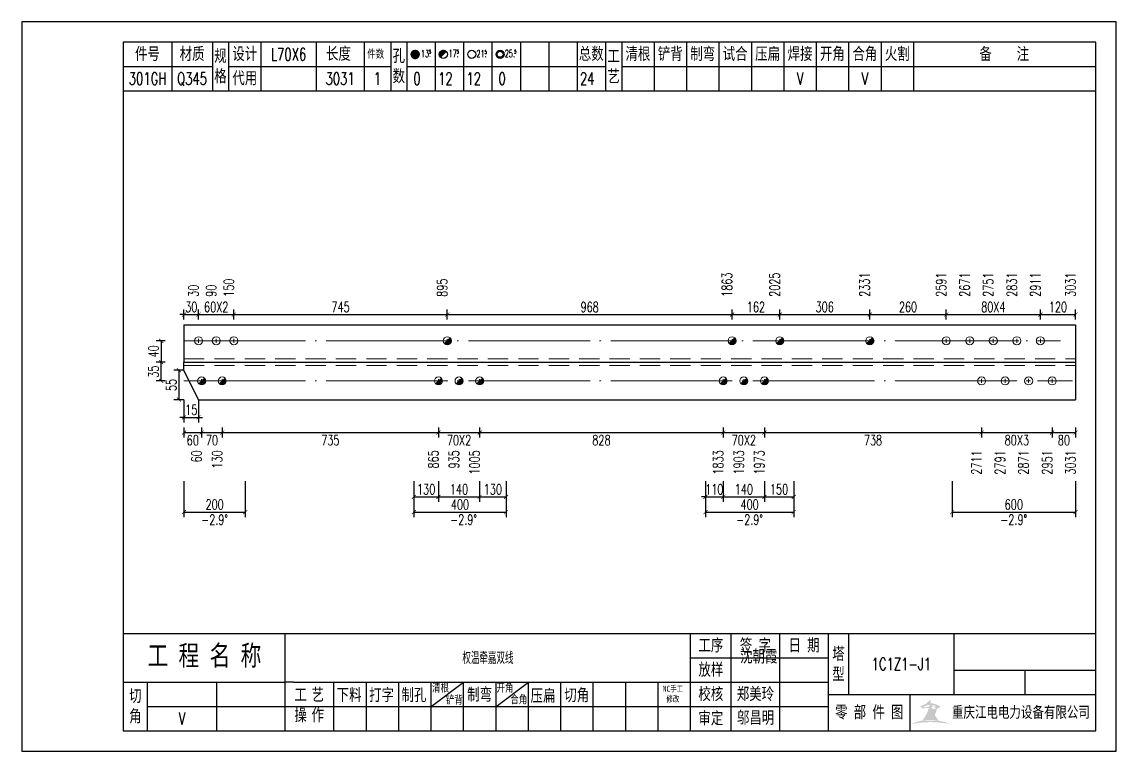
# Model space of a CAD drawing. Header units: millimetres. Extents: x -524 to 9570, y -2481 to 180.
# Drawn here: x 300 to 570, y -1200 to -1020 of the extents above; entities that cross this region are included whole.
import ezdxf
from ezdxf.enums import TextEntityAlignment as Align

# ---------------------------------------------------------------- set-up
doc = ezdxf.new("R2010")
doc.units = ezdxf.units.MM
doc.header["$LTSCALE"] = 20
doc.header["$PDMODE"] = 1
doc.linetypes.add('DASHDOT2X', pattern=[1.75, 1.5, -0.125, 0, -0.125])
doc.linetypes.add('HIDDEN', pattern=[0.375, 0.25, -0.125])
for name, color, linetype, lineweight in [('1', 7, 'Continuous', 25), ('11', 1, 'Continuous', 13), ('2', 1, 'HIDDEN', 13), ('5', 7, 'Continuous', 13), ('7', 3, 'DASHDOT2X', 13)]:
    doc.layers.add(name, color=color, linetype=linetype, lineweight=lineweight)
doc.styles.get("Standard").update_dxf_attribs({"font": 'simplex', "width": 0.7, "bigfont": 'gbhzfs.shx'})
doc.styles.add('SYMBOL_TXT', font='txt.shx', dxfattribs={"width": 0.6})
doc.styles.add('TITLE_TXT', font='simplex.shx', dxfattribs={"width": 0.75, "height": 2.5, "bigfont": 'gbhzfs.shx'})
doc.dimstyles.new('dimStyle4', dxfattribs={"dimtxt": 2.5, "dimasz": 1, "dimexe": 1.25, "dimexo": 0, "dimgap": 0.63, "dimtad": 2, "dimzin": 0, "dimdsep": 46, "dimtxsty": 'standard', "dimblk": 'ARCHTICK', "dimblk1": 'ARCHTICK', "dimblk2": 'ARCHTICK', "dimcen": 0.09, "dimadec": 0, "dimazin": 0, "dimtfac": 1, "dimtdec": 1, "dimtix": 1, "dimtmove": 2, "dimatfit": 3, "dimfxl": 0, "dimtolj": 1, "dimtzin": 0, "dimarcsym": 0})
doc.dimstyles.get("Standard").update_dxf_attribs({"dimtxt": 2.5, "dimasz": 1, "dimexe": 1.25, "dimexo": 0, "dimgap": 0.63, "dimtad": 1, "dimzin": 0, "dimdsep": 46, "dimtxsty": 'standard', "dimblk": 'ARCHTICK', "dimblk1": 'ARCHTICK', "dimblk2": 'ARCHTICK', "dimcen": 0.09, "dimadec": 0, "dimazin": 0, "dimtfac": 1, "dimtdec": 1, "dimtix": 1, "dimtmove": 2, "dimatfit": 3, "dimfxl": 0, "dimtolj": 1, "dimtzin": 0, "dimarcsym": 0})
pattern_1 = [(0, (-3, 0), (0, 0.0125), [])]

# ---------------------------------------------------------------- blocks, each defined once
blk = doc.blocks.new('M12_HOLE')
h = blk.add_hatch()
h.set_pattern_fill('LINE', scale=0.1, style=0)
h.set_pattern_definition(pattern_1)
h.paths.add_polyline_path([(-5, 0, 1), (-1, 0, 1)])
at = {"color": 7}
blk.add_circle((-3, 0), 2, dxfattribs=at)
at = {"color": 7, "attachment_point": 1, "style": 'SYMBOL_TXT'}
for s, insert, char_height, width in [('13\\f??|b0|i0|c0|p54;.', (-0.1170648347537053, 2.110404609075999), 3.5, 5.707453662650948), ('5', (3.739322910876695, 2.264550918150206), 1.8, 2.930899999712656)]:
    blk.add_mtext(s, dxfattribs=dict(at, insert=insert, char_height=char_height, width=width))
blk = doc.blocks.new('M16_HOLE')
h = blk.add_hatch()
h.set_pattern_fill('LINE', scale=0.1, style=0)
h.set_pattern_definition(pattern_1)
h.paths.add_polyline_path([(-1.585786437626905, 1.414213562373095, 0.668178637919299), (-5, 0, 0.198912367379658), (-4.414213562373095, -1.414213562373095)])
at = {"color": 7}
blk.add_circle((-3, 0), 2, dxfattribs=at)
at = {"color": 7, "attachment_point": 1, "style": 'SYMBOL_TXT'}
for s, insert, char_height, width in [('17.', (-0.443935574240129, 2.13042063441452), 3.5, 6.3164), ('5', (3.564570640825252, 2.25180437378188), 1.8, 1.822)]:
    blk.add_mtext(s, dxfattribs=dict(at, insert=insert, char_height=char_height, width=width))
blk = doc.blocks.new('M20_HOLE')
at = {"color": 7}
blk.add_circle((-3, 0), 2, dxfattribs=at)
at = {"color": 7, "attachment_point": 1, "style": 'SYMBOL_TXT'}
for s, insert, char_height, width in [('21.', (-0.6868754558352066, 2.009036737063269), 3.5, 6.0735), ('5', (3.321630759230175, 2.009036737063269), 1.8, 1.4576)]:
    blk.add_mtext(s, dxfattribs=dict(at, insert=insert, char_height=char_height, width=width))
blk = doc.blocks.new('M24_HOLE')
at = {"color": 7}
for radius in [2, 1.5]:
    blk.add_circle((-3, 0), radius, dxfattribs=at)
at = {"color": 7, "attachment_point": 1, "style": 'SYMBOL_TXT'}
for s, insert, char_height, width in [('25.', (-0.6868754558352066, 2.13042063441452), 3.5, 2.4294), ('5', (3.928980201610216, 2.25180437378188), 1.8, 1.9435)]:
    blk.add_mtext(s, dxfattribs=dict(at, insert=insert, char_height=char_height, width=width))
blk = doc.blocks.new('A$C1E394B87')
for p, q in [((270, 180), (0, 180)), ((0, 180), (0, 0)), ((270, 0), (270, 180)), ((0, 0), (270, 0))]:
    blk.add_line(p, q)
blk = doc.blocks.new('JgCard')
h = blk.add_hatch(color=256)
edge = h.paths.add_edge_path()
edge.add_arc((223.8016524729837, -21.84717885384339), 29.00860721842082, 79.81716678233735, 89.27812697573944)
edge.add_arc((224.5325955616654, -21.84717885384339), 29.00860721842082, 90.72187302426055, 100.1828332176626)
edge.add_arc((224.0279874541857, -3.830853464385541), 11.50536553551401, 89.30709440376557, 113.6959925615352, ccw=False)
edge.add_arc((224.3062605804644, -3.830853464385541), 11.50536553551401, 66.30400743846491, 90.69290559623443, ccw=False)
edge = h.paths.add_edge_path()
edge.add_arc((233.0302112674253, 13.18449056462987), 8.873034629199061, 191.5208225546964, 219.6965150385776)
edge.add_arc((215.3040367672247, 13.18449056462987), 8.873034629199061, 320.3034849614224, 348.4791774453036)
edge.add_arc((214.0326012329333, 11.43447699248611), 10.13453382683302, 338.1301204334909, 359.9154198731663)
edge.add_arc((234.3016468017167, 11.43447699248611), 10.13453382683302, 180.0845801266699, 201.8698795665091)
edge.add_line((225.937925765641, 10.90576856469295), (225.6552856147136, 10.35609493506945))
edge.add_arc((224.1679533083088, 7.853493107532699), 3.957321353349253, 91.41975307934291, 127.4827228769255)
edge.add_arc((215.3040367672247, 13.18449056462987), 8.873034629199061, 351.0860103832611, 357.2867084751834)
edge.add_line((222.396322269009, 10.90576856469295), (222.6789624199364, 10.35609493506945))
edge.add_line((222.6789624199364, 10.35609493506945), (221.7697188924139, 10.86032854938844))
edge.add_line((225.6552856147136, 10.35609493506945), (226.5654915637542, 10.86086227359522))
edge.add_arc((224.2330238305049, 7.883670059543192), 3.536460377387214, 93.80567765797379, 121.2894356209631)
edge.add_arc((224.1012242041452, 7.883670059543192), 3.536460377387214, 58.7105643790368, 86.1943223420262)
edge.add_arc((224.1679533083088, 7.853493107532699), 3.957321353349253, 52.53023982105776, 88.60436076552203)
edge.add_arc((233.0302112674253, 13.18449056462987), 8.873034629199061, 182.7132915248167, 188.9137221835162)
edge.add_line((224.1671240173246, 11.44943760304955), (224.1671240173246, 11.41951638194644))
blk.add_hatch(color=256).paths.add_polyline_path([(224.1671240173246, 11.41951638190653, 0.09534363958971465), (224.8964730213393, 7.65936347788454, -0.02857973389665951), (226.2029576453306, 7.517096850535836, -0.1235627947319866), (224.3359488967444, 11.41233217421416, -0.1204986991669159), (225.937925765641, 10.90576856469295), (225.6552856147136, 10.35609493506945), (226.5654915637542, 10.86086227359522, 0.5402417223769541), (226.575360567148, 10.99431825130466, 0.158715983985349), (224.2643381876442, 11.80964050730302, -0.02706108524003999), (224.1671240173246, 12.76445731824299, -0.02706225299216489), (224.0699034296731, 11.80959959181416, 0.1586661026302013), (221.7598355252794, 10.99377351487396, 0.5401762534625951), (221.7697205382283, 10.86032763670437, -5.881062471050359e-06), (221.7697188924139, 10.86032854938844), (222.6789624199364, 10.35609493506945), (222.396322269009, 10.90576856469295, -0.1204986991669226), (223.9982991379056, 11.41233217421416, -0.1235627947319868), (222.1312903893195, 7.517096850535836, -0.0285797338966575), (223.4377750133108, 7.65936347788454, 0.09534363958971454)])
for p, q in [((265, 175), (25, 175)), ((25, 175), (25, 5)), ((37, 175), (37, 163)), ((47, 175), (47, 163)), ((51, 175), (51, 163)), ((59, 175), (59, 163)), ((72.61005959575064, 175), (72.61005959575061, 163)), ((84.43573710762382, 175), (84.43573710762382, 163)), ((91, 175), (91, 163)), ((95, 175), (95, 163)), ((102, 175), (102, 163)), ((109, 175), (109, 163)), ((116, 175), (116, 163)), ((123, 175), (123, 163)), ((130, 175), (130, 163)), ((137, 175), (137, 163)), ((144, 175), (144, 163)), ((148, 175), (148, 163)), ((156, 175), (156, 163)), ((164, 175), (164, 163)), ((172, 175), (172, 163)), ((180, 175), (180, 163)), ((188, 175), (188, 163)), ((196, 175), (196, 163)), ((204, 175), (204, 163)), ((212, 175), (212, 163)), ((220, 175), (220, 163)), ((265, 5), (265, 175)), ((25, 169), (47, 169)), ((51, 168.9999999999999), (91, 168.9999999999999)), ((95, 168.9999999999999), (144, 168.9999999999999)), ((148, 169), (265, 169)), ((25, 163), (265, 163)), ((25, 29), (265, 29)), ((65, 17), (65, 29)), ((165, 5), (165, 29)), ((175, 5), (175, 29)), ((187, 5), (187, 29)), ((199, 5), (199, 29)), ((204, 29), (204, 14)), ((230, 14), (230, 29)), ((165, 23), (199, 23)), ((230, 20), (265, 20)), ((247.5, 20), (247.5, 14)), ((25, 17), (65, 17)), ((31, 5), (31, 17)), ((48, 17), (48, 5)), ((65, 5), (65, 17)), ((67, 17), (65, 17)), ((67, 17), (165, 17)), ((77, 5), (77, 17)), ((85, 5), (85, 17)), ((93, 5), (93, 17)), ((101, 5), (101, 17)), ((101, 11), (109, 17)), ((109, 5), (109, 17)), ((117, 5), (117, 17)), ((117, 11), (125, 17)), ((125, 5), (125, 17)), ((133, 5), (133, 17)), ((141, 5), (141, 17)), ((149, 5), (149, 17)), ((157, 5), (157, 17)), ((165, 17), (199, 17)), ((199, 14), (265, 14)), ((219.0802760739607, 14), (219.0802760739607, 5)), ((31, 11), (65, 11)), ((65, 11), (165, 11)), ((165, 11), (199, 11)), ((25, 5), (265, 5))]:
    blk.add_line(p, q)
blk.add_lwpolyline([(96.0334779468642, 171.9855941999696, -1), (98.0334779468642, 171.9855941999696, -1)], format="xyb", close=True)
for p in [(65.8050297978753, 166), (145, 96)]:
    blk.add_point(p)
blk.add_blockref('A$C1E394B87', (0, 0))
at = {"xscale": 0.5, "yscale": 0.5, "zscale": 0.5}
for name, p in [('M12_HOLE', (98.5334779468642, 171.9855941999696)), ('M16_HOLE', (105.5, 171.9999999999999)), ('M20_HOLE', (112.5, 171.9999999999999)), ('M24_HOLE', (119.5, 171.9999999999999))]:
    blk.add_blockref(name, p, dxfattribs=at)
at = {"attachment_point": 5, "style": 'TITLE_TXT'}
for s, insert, char_height, width in [('{\\fSimHei|b0|i0|c134|p2;件号}', (31, 172), 3, 15), ('{\\fSimHei|b0|i0|c134|p2;材质}', (42, 172), 3, 8), ('{\\fSimHei|b0|i0|c134|p2;规格}', (49, 169), 3, 4), ('{\\fSimHei|b0|i0|c134|p2;设计}', (55, 171.9999999999999), 3, 8.000000000000014), ('{\\fSimHei|b0|i0|c134|p2;长度}', (78.11684221050325, 172.0531705390044), 3, 8), ('{\\fSimHei|b0|i0|c134|p2;件数}', (87.3041250533895, 171.9999999999999), 2, 8.8244), ('{\\fSimHei|b0|i0|c134|p2;孔数}', (93, 169), 3, 4), ('{\\fSimHei|b0|i0|c134|p2;总数}', (140.5, 171.9999999999999), 3, 7), ('{\\fSimHei|b0|i0|c134|p2;工\\P艺}', (146, 169), 3, 4), ('{\\fSimHei|b0|i0|c134|p2;清根}', (152, 172), 3, 8), ('{\\fSimHei|b0|i0|c134|p2;铲背}', (160, 172), 3, 8), ('{\\fSimHei|b0|i0|c134|p2;制弯}', (168, 172), 3, 8.000000000000028), ('{\\fSimHei|b0|i0|c134|p2;试合}', (176, 172), 3, 8), ('{\\fSimHei|b0|i0|c134|p2;压扁}', (184, 172), 3, 8), ('{\\fSimHei|b0|i0|c134|p2;焊接}', (192, 172), 3, 8), ('{\\fSimHei|b0|i0|c134|p2;开角}', (200, 172), 3, 8.000000000000057), ('{\\fSimHei|b0|i0|c134|p2;合角}', (208, 172), 3, 8), ('{\\fSimHei|b0|i0|c134|p2;火割}', (216, 172), 3, 8), ('{\\fSimHei|b0|i0|c134|p2;备    注}', (242.3967818627186, 171.9765054582008), 3, 22), ('{\\fSimHei|b0|i0|c134|p2;代用}', (55, 166), 3, 8), ('{\\fSimHei|b0|i0|c134|p2;工序}', (170, 26), 3, 10), ('{\\fSimHei|b0|i0|c134|p2;签 字}', (181, 26), 3, 12), ('{\\fSimHei|b0|i0|c134|p2;日 期}', (193, 26), 3, 12), ('{\\fSimHei|b0|i0|c134|p2;工 程 名 称}', (45.04268864723963, 23.33842704880232), 5, 47.33333333333334), ('{\\fSimHei|b0|i0|c134|p2;^I沈朝霞}', (181.0520504248258, 23.27747906449889), 3, 12), ('{\\fSimHei|b0|i0|c134|p2;塔\\P型}', (201.5, 21.5), 3, 5.000000000000028), ('{\\fSimHei|b0|i0|c134|p2;放样}', (170, 20), 3, 10), ('{\\fSimHei|b0|i0|c134|p2;清根}', (103.3080888185272, 15.56254542211099), 2, 8), ('{\\fSimHei|b0|i0|c134|p2;开角}', (119.2123351337376, 15.54156681030855), 2, 8.000000000000057), ('{\\fSimHei|b0|i0|c134|p2;NC手工修改}', (160.6311373906198, 14.05820252967675), 1.5, 6.204069777279955), ('{\\fSimHei|b0|i0|c134|p2;切\\P角}', (28, 11), 3, 6.000000000000004), ('{\\fSimHei|b0|i0|c134|p2;工\\P操}', (68.78408056366106, 11.29930144135182), 3, 6.000000000000004), ('{\\fSimHei|b0|i0|c134|p2;艺\\P作}', (73.01340619218274, 11.29930144135182), 3, 6.000000000000004), ('{\\fSimHei|b0|i0|c134|p2;下料}', (80.74376492044746, 13.75191016783555), 3, 8), ('{\\fSimHei|b0|i0|c134|p2;打字}', (88.74376492044746, 13.75191016783555), 3, 8), ('{\\fSimHei|b0|i0|c134|p2;制孔}', (96.74376492044746, 13.75191016783555), 3, 8.000000000000028), ('{\\fSimHei|b0|i0|c134|p2;铲背}', (106.6982872637203, 12.58010217278223), 2, 8), ('{\\fSimHei|b0|i0|c134|p2;制弯}', (112.9524832210667, 13.86807755023182), 3, 8.000000000000028), ('{\\fSimHei|b0|i0|c134|p2;合角}', (122.601153766583, 12.67610618408509), 2, 8), ('{\\fSimHei|b0|i0|c134|p2;压扁}', (128.5896913500159, 13.56672241423536), 3, 8), ('{\\fSimHei|b0|i0|c134|p2;切角}', (136.8970089545677, 13.6938446517654), 3, 8), ('{\\fSimHei|b0|i0|c134|p2;校核}', (170, 14), 3, 10.00000000000003), ('{\\fSimHei|b0|i0|c134|p2;郑美玲}', (181, 14), 3, 12), ('{\\fSimHei|b0|i0|c134|p2;零 部 件 图}', (209.0827348158753, 9.5), 3, 30.76131175444226), ('{\\fSimHei|b0|i0|c134|p2;重庆江电电力设备有限公司}', (246.5086378857131, 9.475432444103376), 2.772000000000001, 63.29400000000002), ('{\\fSimHei|b0|i0|c134|p2;审定}', (170, 8), 3, 10), ('{\\fSimHei|b0|i0|c134|p2;邬昌明}', (181.0428184060297, 8.12303372435349), 3, 12)]:
    blk.add_mtext(s, dxfattribs=dict(at, insert=insert, char_height=char_height, width=width))
blk = doc.blocks.new('M16')
for p, q in [((-0.7071067811865476, -0.7071067811865476), (0.7071067811865475, 0.7071067811865475)), ((-0.4, 4.898425415289509e-17), (0.4, 0)), ((2.449212707644755e-17, 0.4), (0, -0.4))]:
    blk.add_line(p, q)
blk.add_circle((0, 0), 1)
for centre, radius, end in [((0, 0), 0.8, 45.00000000000001), ((0, 0), 0.6, 45.00000000000001), ((0, 0), 0.4, 45.00000000000001), ((-5.551115123125783e-17, -5.551115123125783e-17), 0.2, 45)]:
    blk.add_arc(centre, radius, 225, end)
blk = doc.blocks.new('M20')
for p, q in [((-0.5, 0), (0.5, 0)), ((0, -0.5), (0, 0.5))]:
    blk.add_line(p, q)
blk.add_circle((0, 0), 1)
blk = doc.blocks.new('_ArchTick')
at = {"color": 0, "linetype": 'ByBlock', "const_width": 0.15}
blk.add_lwpolyline([(-0.5, -0.5), (0.5, 0.5)], dxfattribs=at)
blk = doc.blocks.new('*D882')
at = {"layer": '11', "color": 0, "lineweight": -2}
for p, q in [((339.999996296785, -1120.125012380202), (339.999996296785, -1122.625012380202)), ((344.3555206307319, -1120.125012380202), (344.3555206307319, -1122.625012380202)), ((339.999996296785, -1121.375012380202), (344.3555206307319, -1121.375012380202))]:
    blk.add_line(p, q, dxfattribs=at)
at = {"layer": 'Defpoints', "color": 0}
for p in [(339.999996296785, -1120.125012380202), (344.3555206307319, -1120.125012380202), (344.3555206307319, -1121.375012380202)]:
    blk.add_point(p, dxfattribs=at)
at = {"layer": '11', "color": 0, "lineweight": -2, "rotation": 180}
blk.add_blockref('_ArchTick', (339.999996296785, -1121.375012380202), dxfattribs=at)
at = {"layer": '11', "color": 0, "lineweight": -2}
blk.add_blockref('_ArchTick', (344.3555206307319, -1121.375012380202), dxfattribs=at)
at = {"layer": '11', "color": 0, "insert": (342.1777584637584, -1123.255012380202), "char_height": 2.5, "attachment_point": 5}
blk.add_mtext('\\A1;60', dxfattribs=at)
blk = doc.blocks.new('*D883')
at = {"layer": '11', "color": 0, "lineweight": -2}
for p, q in [((344.3555206307319, -1120.125012380202), (344.3555206307319, -1122.625012380202)), ((349.436965687004, -1120.125012380202), (349.436965687004, -1122.625012380202)), ((344.3555206307319, -1121.375012380202), (349.436965687004, -1121.375012380202))]:
    blk.add_line(p, q, dxfattribs=at)
at = {"layer": 'Defpoints', "color": 0}
for p in [(344.3555206307319, -1120.125012380202), (349.436965687004, -1120.125012380202), (349.436965687004, -1121.375012380202)]:
    blk.add_point(p, dxfattribs=at)
at = {"layer": '11', "color": 0, "lineweight": -2, "rotation": 180}
blk.add_blockref('_ArchTick', (344.3555206307319, -1121.375012380202), dxfattribs=at)
at = {"layer": '11', "color": 0, "lineweight": -2}
blk.add_blockref('_ArchTick', (349.436965687004, -1121.375012380202), dxfattribs=at)
at = {"layer": '11', "color": 0, "insert": (346.8962431588679, -1123.255012380202), "char_height": 2.5, "attachment_point": 5}
blk.add_mtext('\\A1;70', dxfattribs=at)
blk = doc.blocks.new('*D884')
at = {"layer": '11', "color": 0, "lineweight": -2}
for p, q in [((349.436965687004, -1120.125012380202), (349.436965687004, -1122.625012380202)), ((402.7921387778624, -1120.125012380202), (402.7921387778624, -1122.625012380202)), ((349.436965687004, -1121.375012380202), (402.7921387778624, -1121.375012380202))]:
    blk.add_line(p, q, dxfattribs=at)
at = {"layer": 'Defpoints', "color": 0}
for p in [(349.436965687004, -1120.125012380202), (402.7921387778624, -1120.125012380202), (402.7921387778624, -1121.375012380202)]:
    blk.add_point(p, dxfattribs=at)
at = {"layer": '11', "color": 0, "lineweight": -2, "rotation": 180}
blk.add_blockref('_ArchTick', (349.436965687004, -1121.375012380202), dxfattribs=at)
at = {"layer": '11', "color": 0, "lineweight": -2}
blk.add_blockref('_ArchTick', (402.7921387778624, -1121.375012380202), dxfattribs=at)
at = {"layer": '11', "color": 0, "insert": (376.1145522324332, -1123.255012380202), "char_height": 2.5, "attachment_point": 5}
blk.add_mtext('\\A1;735', dxfattribs=at)
blk = doc.blocks.new('*D885')
at = {"layer": '11', "color": 0, "lineweight": -2}
for p, q in [((402.7921387778624, -1120.125012380202), (402.7921387778624, -1122.625012380202)), ((412.9550288904065, -1120.125012380202), (412.9550288904065, -1122.625012380202)), ((402.7921387778624, -1121.375012380202), (412.9550288904065, -1121.375012380202))]:
    blk.add_line(p, q, dxfattribs=at)
at = {"layer": 'Defpoints', "color": 0}
for p in [(402.7921387778624, -1120.125012380202), (412.9550288904065, -1120.125012380202), (412.9550288904065, -1121.375012380202)]:
    blk.add_point(p, dxfattribs=at)
at = {"layer": '11', "color": 0, "lineweight": -2, "rotation": 180}
blk.add_blockref('_ArchTick', (402.7921387778624, -1121.375012380202), dxfattribs=at)
at = {"layer": '11', "color": 0, "lineweight": -2}
blk.add_blockref('_ArchTick', (412.9550288904065, -1121.375012380202), dxfattribs=at)
at = {"layer": '11', "color": 0, "insert": (407.8735838341345, -1123.255012380202), "char_height": 2.5, "attachment_point": 5}
blk.add_mtext('\\A1;70X2', dxfattribs=at)
blk = doc.blocks.new('*D886')
at = {"layer": '11', "color": 0, "lineweight": -2}
for p, q in [((412.9550288904065, -1120.125012380202), (412.9550288904065, -1122.625012380202)), ((473.0612646988848, -1120.125012380202), (473.0612646988848, -1122.625012380202)), ((412.9550288904065, -1121.375012380202), (473.0612646988848, -1121.375012380202))]:
    blk.add_line(p, q, dxfattribs=at)
at = {"layer": 'Defpoints', "color": 0}
for p in [(412.9550288904065, -1120.125012380202), (473.0612646988848, -1120.125012380202), (473.0612646988848, -1121.375012380202)]:
    blk.add_point(p, dxfattribs=at)
at = {"layer": '11', "color": 0, "lineweight": -2, "rotation": 180}
blk.add_blockref('_ArchTick', (412.9550288904065, -1121.375012380202), dxfattribs=at)
at = {"layer": '11', "color": 0, "lineweight": -2}
blk.add_blockref('_ArchTick', (473.0612646988848, -1121.375012380202), dxfattribs=at)
at = {"layer": '11', "color": 0, "insert": (443.0081467946457, -1123.255012380202), "char_height": 2.5, "attachment_point": 5}
blk.add_mtext('\\A1;828', dxfattribs=at)
blk = doc.blocks.new('*D887')
at = {"layer": '11', "color": 0, "lineweight": -2}
for p, q in [((473.0612646988848, -1120.125012380202), (473.0612646988848, -1122.625012380202)), ((483.2241548114289, -1120.125012380202), (483.2241548114289, -1122.625012380202)), ((473.0612646988848, -1121.375012380202), (483.2241548114289, -1121.375012380202))]:
    blk.add_line(p, q, dxfattribs=at)
at = {"layer": 'Defpoints', "color": 0}
for p in [(473.0612646988848, -1120.125012380202), (483.2241548114289, -1120.125012380202), (483.2241548114289, -1121.375012380202)]:
    blk.add_point(p, dxfattribs=at)
at = {"layer": '11', "color": 0, "lineweight": -2, "rotation": 180}
blk.add_blockref('_ArchTick', (473.0612646988848, -1121.375012380202), dxfattribs=at)
at = {"layer": '11', "color": 0, "lineweight": -2}
blk.add_blockref('_ArchTick', (483.2241548114289, -1121.375012380202), dxfattribs=at)
at = {"layer": '11', "color": 0, "insert": (478.1427097551568, -1123.255012380202), "char_height": 2.5, "attachment_point": 5}
blk.add_mtext('\\A1;70X2', dxfattribs=at)
blk = doc.blocks.new('*D888')
at = {"layer": '11', "color": 0, "lineweight": -2}
for p, q in [((483.2241548114289, -1120.125012380202), (483.2241548114289, -1122.625012380202)), ((536.7971041189812, -1120.125012380202), (536.7971041189812, -1122.625012380202)), ((483.2241548114289, -1121.375012380202), (536.7971041189812, -1121.375012380202))]:
    blk.add_line(p, q, dxfattribs=at)
at = {"layer": 'Defpoints', "color": 0}
for p in [(483.2241548114289, -1120.125012380202), (536.7971041189812, -1120.125012380202), (536.7971041189812, -1121.375012380202)]:
    blk.add_point(p, dxfattribs=at)
at = {"layer": '11', "color": 0, "lineweight": -2, "rotation": 180}
blk.add_blockref('_ArchTick', (483.2241548114289, -1121.375012380202), dxfattribs=at)
at = {"layer": '11', "color": 0, "lineweight": -2}
blk.add_blockref('_ArchTick', (536.7971041189812, -1121.375012380202), dxfattribs=at)
at = {"layer": '11', "color": 0, "insert": (510.0106294652051, -1123.255012380202), "char_height": 2.5, "attachment_point": 5}
blk.add_mtext('\\A1;738', dxfattribs=at)
blk = doc.blocks.new('*D889')
at = {"layer": '11', "color": 0, "lineweight": -2}
for p, q in [((536.7971041189812, -1120.125012380202), (536.7971041189812, -1122.625012380202)), ((554.2192014547727, -1120.125012380202), (554.2192014547727, -1122.625012380202)), ((536.7971041189812, -1121.375012380202), (554.2192014547727, -1121.375012380202))]:
    blk.add_line(p, q, dxfattribs=at)
at = {"layer": 'Defpoints', "color": 0}
for p in [(536.7971041189812, -1120.125012380202), (554.2192014547727, -1120.125012380202), (554.2192014547727, -1121.375012380202)]:
    blk.add_point(p, dxfattribs=at)
at = {"layer": '11', "color": 0, "lineweight": -2, "rotation": 180}
blk.add_blockref('_ArchTick', (536.7971041189812, -1121.375012380202), dxfattribs=at)
at = {"layer": '11', "color": 0, "lineweight": -2}
blk.add_blockref('_ArchTick', (554.2192014547727, -1121.375012380202), dxfattribs=at)
at = {"layer": '11', "color": 0, "insert": (545.508152786877, -1123.255012380202), "char_height": 2.5, "attachment_point": 5}
blk.add_mtext('\\A1;80X3', dxfattribs=at)
blk = doc.blocks.new('*D890')
at = {"layer": '11', "color": 0, "lineweight": -2}
for p, q in [((554.2192014547727, -1120.125012380202), (554.2192014547727, -1122.625012380202)), ((559.999996296785, -1120.125012380202), (559.999996296785, -1122.625012380202)), ((554.2192014547727, -1121.375012380202), (559.999996296785, -1121.375012380202))]:
    blk.add_line(p, q, dxfattribs=at)
at = {"layer": 'Defpoints', "color": 0}
for p in [(554.2192014547727, -1120.125012380202), (559.999996296785, -1120.125012380202), (559.999996296785, -1121.375012380202)]:
    blk.add_point(p, dxfattribs=at)
at = {"layer": '11', "color": 0, "lineweight": -2, "rotation": 180}
blk.add_blockref('_ArchTick', (554.2192014547727, -1121.375012380202), dxfattribs=at)
at = {"layer": '11', "color": 0, "lineweight": -2}
blk.add_blockref('_ArchTick', (559.999996296785, -1121.375012380202), dxfattribs=at)
at = {"layer": '11', "color": 0, "insert": (557.1095988757788, -1123.255012380202), "char_height": 2.5, "attachment_point": 5}
blk.add_mtext('\\A1;80', dxfattribs=at)
blk = doc.blocks.new('*D891')
at = {"layer": '11', "color": 0, "lineweight": -2}
for p, q in [((339.999996296785, -1092.250012380202), (338.999996296785, -1092.250012380202)), ((339.999996296785, -1093.500012380202), (339.999996296785, -1091.000012380202)), ((339.999996296785, -1092.250012380202), (343.5999962967835, -1092.250012380202)), ((343.5999962967835, -1093.500012380202), (343.5999962967835, -1091.000012380202)), ((343.5999962967835, -1092.250012380202), (344.5999962967835, -1092.250012380202))]:
    blk.add_line(p, q, dxfattribs=at)
at = {"layer": 'Defpoints', "color": 0}
for p in [(343.5999962967835, -1092.250012380202), (339.999996296785, -1093.500012380202), (343.5999962967835, -1093.500012380202)]:
    blk.add_point(p, dxfattribs=at)
at = {"layer": '11', "color": 0, "lineweight": -2}
blk.add_blockref('_ArchTick', (339.999996296785, -1092.250012380202), dxfattribs=at)
at = {"layer": '11', "color": 0, "lineweight": -2, "rotation": 180}
blk.add_blockref('_ArchTick', (343.5999962967835, -1092.250012380202), dxfattribs=at)
at = {"layer": '11', "color": 0, "insert": (341.7999962967842, -1090.370012380202), "char_height": 2.5, "attachment_point": 5}
blk.add_mtext('\\A1;30', dxfattribs=at)
blk = doc.blocks.new('*D900')
at = {"layer": '11', "color": 0, "lineweight": -2}
for p, q in [((339.999996296785, -1105.982155237345), (337.499996296785, -1105.982155237345)), ((338.749996296785, -1105.982155237345), (338.749996296785, -1113.250012380202)), ((339.999996296785, -1113.250012380202), (337.499996296785, -1113.250012380202))]:
    blk.add_line(p, q, dxfattribs=at)
at = {"layer": 'Defpoints', "color": 0}
for p in [(339.999996296785, -1105.982155237345), (338.749996296785, -1113.250012380202), (339.999996296785, -1113.250012380202)]:
    blk.add_point(p, dxfattribs=at)
at = {"layer": '11', "color": 0, "lineweight": -2}
for p, rotation in [((338.749996296785, -1105.982155237345), 90), ((338.749996296785, -1113.250012380202), 270)]:
    blk.add_blockref('_ArchTick', p, dxfattribs=dict(at, rotation=rotation))
at = {"layer": '11', "color": 0, "insert": (336.8699962967851, -1109.616083808774), "char_height": 2.5, "attachment_point": 5, "rotation": 90}
blk.add_mtext('\\A1;55', dxfattribs=at)
blk = doc.blocks.new('*D901')
at = {"layer": '11', "color": 0, "lineweight": -2}
for p, q in [((339.999996296785, -1113.250012380202), (339.999996296785, -1118.875012380202)), ((343.5678534396429, -1113.250012380202), (343.5678534396429, -1118.875012380202)), ((339.999996296785, -1117.625012380202), (338.999996296785, -1117.625012380202)), ((339.999996296785, -1117.625012380202), (343.5678534396429, -1117.625012380202)), ((343.5678534396429, -1117.625012380202), (344.5678534396429, -1117.625012380202))]:
    blk.add_line(p, q, dxfattribs=at)
at = {"layer": 'Defpoints', "color": 0}
for p in [(339.999996296785, -1113.250012380202), (343.5678534396429, -1113.250012380202), (343.5678534396429, -1117.625012380202)]:
    blk.add_point(p, dxfattribs=at)
at = {"layer": '11', "color": 0, "lineweight": -2}
blk.add_blockref('_ArchTick', (339.999996296785, -1117.625012380202), dxfattribs=at)
at = {"layer": '11', "color": 0, "lineweight": -2, "rotation": 180}
blk.add_blockref('_ArchTick', (343.5678534396429, -1117.625012380202), dxfattribs=at)
at = {"layer": '11', "color": 0, "insert": (341.7839248682139, -1115.745012380202), "char_height": 2.5, "attachment_point": 5}
blk.add_mtext('\\A1;15', dxfattribs=at)
blk = doc.blocks.new('*D903')
at = {"layer": '1', "color": 0, "lineweight": -2}
for p, q in [((335.374996296785, -1098.714298094488), (333.124996296785, -1098.714298094488)), ((334.374996296785, -1098.714298094488), (334.374996296785, -1104.000012380202)), ((335.374996296785, -1104.000012380202), (333.124996296785, -1104.000012380202))]:
    blk.add_line(p, q, dxfattribs=at)
at = {"layer": 'Defpoints', "color": 0}
for p in [(335.374996296785, -1098.714298094488), (334.374996296785, -1104.000012380202), (335.374996296785, -1104.000012380202)]:
    blk.add_point(p, dxfattribs=at)
at = {"layer": '1', "color": 0, "lineweight": -2}
for p, rotation in [((334.374996296785, -1098.714298094488), 90), ((334.374996296785, -1104.000012380202), 270)]:
    blk.add_blockref('_ArchTick', p, dxfattribs=dict(at, rotation=rotation))
at = {"layer": '1', "color": 0, "insert": (332.4949962967851, -1101.357155237345), "char_height": 2.5, "attachment_point": 5, "rotation": 90}
blk.add_mtext('\\A1;40', dxfattribs=at)
blk = doc.blocks.new('*D912')
at = {"layer": '1', "color": 0, "lineweight": -2}
for p, q in [((468.6791694283493, -1133.375012380202), (468.6791694283493, -1138.500012380202)), ((473.0612646988848, -1133.375012380202), (473.0612646988848, -1138.500012380202)), ((468.6791694283493, -1137.250012380202), (467.6791694283493, -1137.250012380202)), ((468.6791694283493, -1137.250012380202), (473.0612646988848, -1137.250012380202)), ((473.0612646988848, -1137.250012380202), (474.0612646988848, -1137.250012380202))]:
    blk.add_line(p, q, dxfattribs=at)
at = {"layer": 'Defpoints', "color": 0}
for p in [(468.6791694283493, -1133.375012380202), (473.0612646988848, -1133.375012380202), (473.0612646988848, -1137.250012380202)]:
    blk.add_point(p, dxfattribs=at)
at = {"layer": '1', "color": 0, "lineweight": -2}
blk.add_blockref('_ArchTick', (468.6791694283493, -1137.250012380202), dxfattribs=at)
at = {"layer": '1', "color": 0, "lineweight": -2, "rotation": 180}
blk.add_blockref('_ArchTick', (473.0612646988848, -1137.250012380202), dxfattribs=at)
at = {"layer": '1', "color": 0, "insert": (470.870217063617, -1135.370012380202), "char_height": 2.5, "attachment_point": 5}
blk.add_mtext('\\A1;110', dxfattribs=at)

msp = doc.modelspace()

# ---------------------------------------------------------------- linework, layer by layer
at = {"layer": '1'}
for p, q in [((339.999996296785, -1094.750012380202), (339.999996296785, -1104.000012380202)), ((339.999996296785, -1094.750012380202), (559.999996296785, -1094.750012380202)), ((559.999996296785, -1094.750012380202), (559.999996296785, -1113.250012380202)), ((339.999996296785, -1105.982155237345), (339.999996296785, -1104.000012380202)), ((339.999996296785, -1104.000012380202), (559.999996296785, -1104.000012380202)), ((343.5678534396429, -1113.250012380202), (339.999996296785, -1105.982155237345)), ((343.5678534396429, -1113.250012380202), (559.999996296785, -1113.250012380202))]:
    msp.add_line(p, q, dxfattribs=at)
at = {"layer": '2'}
for p, q in [((339.999996296785, -1103.207155237345), (559.999996296785, -1103.207155237345)), ((339.999996296785, -1104.792869523059), (559.999996296785, -1104.792869523059))]:
    msp.add_line(p, q, dxfattribs=at)
at = {"layer": '7'}
for p, q in [((339.999996296785, -1098.714298094488), (556.3155185654759, -1098.714298094488)), ((339.999996296785, -1108.625012380202), (559.2192014547727, -1108.625012380202))]:
    msp.add_line(p, q, dxfattribs=at)

# ---------------------------------------------------------------- block references
at = {"layer": '1'}
msp.add_blockref('JgCard', (299.999996296785, -1200.000012380202), dxfattribs=at)
at = {"layer": '5'}
for name, p in [('M20', (343.5999962967835, -1098.714298094488)), ('M20', (347.9555206307341, -1098.714298094488)), ('M20', (352.3110449646811, -1098.714298094488)), ('M16', (404.9699009448377, -1098.714298094488)), ('M16', (475.2390268658564, -1098.714298094488)), ('M16', (486.9989425675158, -1098.714298094488)), ('M16', (509.2121166706493, -1098.714298094488)), ('M20', (528.0860554510873, -1098.714298094488)), ('M20', (533.8934212296845, -1098.714298094488)), ('M20', (539.7007870082816, -1098.714298094488)), ('M20', (545.5081527868788, -1098.714298094488)), ('M20', (551.3155185654759, -1098.714298094488)), ('M16', (344.3555206307319, -1108.625012380202)), ('M16', (349.436965687004, -1108.625012380202)), ('M16', (402.7921387778624, -1108.625012380202)), ('M16', (407.8735838341345, -1108.625012380202)), ('M16', (412.9550288904065, -1108.625012380202)), ('M16', (473.0612646988848, -1108.625012380202)), ('M16', (478.1427097551568, -1108.625012380202)), ('M16', (483.2241548114289, -1108.625012380202)), ('M20', (536.7971041189812, -1108.625012380202)), ('M20', (542.6044698975784, -1108.625012380202)), ('M20', (548.4118356761755, -1108.625012380202)), ('M20', (554.2192014547727, -1108.625012380202))]:
    msp.add_blockref(name, p, dxfattribs=at)

# ---------------------------------------------------------------- texts
at = {"layer": '1', "width": 0.7}
for s, p in [('L70X6', (365.805026094662, -1028.000012380202)), ('301GH', (330.999996296785, -1034.000012380202)), ('Q345', (341.999996296785, -1034.000012380202)), ('3031', (378.5228946484713, -1034.000012380202)), ('1', (387.7178648505978, -1034.000012380202)), ('0', (397.499996296785, -1034.000012380202)), ('12', (404.499996296785, -1034.000012380202)), ('12', (411.499996296785, -1034.000012380202)), ('0', (418.499996296785, -1034.000012380202)), ('24', (439.499996296785, -1034.000012380202)), ('V', (491.999996296785, -1034.000012380202)), ('V', (507.999996296785, -1034.000012380202)), ('权温牵嘉双线', (414.999996296785, -1177.000012380202)), ('1C1Z1-J1', (516.999996296785, -1178.500012380202)), ('V', (339.499996296785, -1192.000012380202))]:
    msp.add_text(s, height=3, dxfattribs=at).set_placement(p, align=Align.MIDDLE_CENTER)
for s, p in [('1863', (475.2390268658564, -1087.875012380202)), ('2025', (486.9989425675158, -1087.875012380202)), ('2331', (509.2121166706493, -1087.875012380202)), ('2591', (528.0860554510873, -1087.875012380202)), ('2671', (533.8934212296845, -1087.875012380202)), ('2751', (539.7007870082816, -1087.875012380202)), ('2831', (545.5081527868788, -1087.875012380202)), ('2911', (551.3155185654759, -1087.875012380202)), ('3031', (559.999996296785, -1087.875012380202)), ('30', (343.5999962967835, -1087.875012380202)), ('90', (347.9555206307341, -1087.875012380202)), ('150', (352.3110449646811, -1087.875012380202)), ('895', (404.9699009448377, -1087.875012380202))]:
    msp.add_text(s, height=2.5, rotation=90, dxfattribs=at).set_placement(p)
for s, p in [('60', (344.3555206307319, -1125.750012380202)), ('130', (349.436965687004, -1125.750012380202)), ('865', (402.7921387778624, -1125.750012380202)), ('935', (407.8735838341345, -1125.750012380202)), ('1005', (412.9550288904065, -1125.750012380202)), ('1833', (473.0612646988848, -1125.750012380202)), ('1903', (478.1427097551568, -1125.750012380202)), ('1973', (483.2241548114289, -1125.750012380202)), ('2711', (536.7971041189812, -1125.750012380202)), ('2791', (542.6044698975784, -1125.750012380202)), ('2871', (548.4118356761755, -1125.750012380202)), ('2951', (554.2192014547727, -1125.750012380202)), ('3031', (559.999996296785, -1125.750012380202))]:
    msp.add_text(s, height=2.5, rotation=90, dxfattribs=at).set_placement(p, align=Align.RIGHT)
for p in [(347.5675791989343, -1141.625012380202), (408.9959323396943, -1141.625012380202), (479.5679802632185, -1141.625012380202), (544.7556611279688, -1141.625012380202)]:
    msp.add_text('-2.9°', height=2.5, dxfattribs=at).set_placement(p, align=Align.TOP_CENTER)

# ---------------------------------------------------------------- dimensions: what is measured, and where the dimension line sits
at = {"layer": '1'}
dim = msp.add_linear_dim(base=(334.374996296785, -1104.000012380202), p1=(335.374996296785, -1098.714298094488), p2=(335.374996296785, -1104.000012380202), angle=90, text='40', dimstyle='standard', override={"dimtxt": 2.5}, dxfattribs=at)
dim.commit()
dim.dimension.update_dxf_attribs({"geometry": '*D903', "text_midpoint": (332.4949962967851, -1101.357155237345)})
msp.add_linear_dim(base=(334.374996296785, -1104.000012380202), p1=(335.374996296785, -1108.625012380202), p2=(335.374996296785, -1104.000012380202), angle=90, text='35', dimstyle='standard', override={"dimtxt": 2.5}, dxfattribs=at).render()
for base, p1, p2, text in [((355.1351621010836, -1141.000012380202), (339.999996296785, -1133.375012380202), (355.1351621010836, -1133.375012380202), '200'), ((402.7921387778624, -1137.250012380202), (396.7129053294921, -1133.375012380202), (402.7921387778624, -1133.375012380202), '130'), ((419.4617444547439, -1141.000012380202), (396.7129053294921, -1133.375012380202), (419.4617444547439, -1133.375012380202), '400'), ((412.9550288904065, -1137.250012380202), (402.7921387778624, -1133.375012380202), (412.9550288904065, -1133.375012380202), '140'), ((419.4617444547439, -1137.250012380202), (412.9550288904065, -1133.375012380202), (419.4617444547439, -1133.375012380202), '130'), ((490.4567910980877, -1141.000012380202), (468.6791694283493, -1133.375012380202), (490.4567910980877, -1133.375012380202), '400'), ((483.2241548114289, -1137.250012380202), (473.0612646988848, -1133.375012380202), (483.2241548114289, -1133.375012380202), '140'), ((490.4567910980877, -1137.250012380202), (483.2241548114289, -1133.375012380202), (490.4567910980877, -1133.375012380202), '150'), ((559.999996296785, -1141.000012380202), (529.5113259591526, -1133.375012380202), (559.999996296785, -1133.375012380202), '600')]:
    msp.add_linear_dim(base=base, p1=p1, p2=p2, text=text, dimstyle='standard', override={"dimtxt": 2.5}, dxfattribs=at).render()
dim = msp.add_linear_dim(base=(473.0612646988848, -1137.250012380202), p1=(468.6791694283493, -1133.375012380202), p2=(473.0612646988848, -1133.375012380202), text='110', dimstyle='standard', override={"dimtxt": 2.5}, dxfattribs=at)
dim.commit()
dim.dimension.update_dxf_attribs({"geometry": '*D912', "text_midpoint": (470.870217063617, -1135.370012380202)})
at = {"layer": '11'}
for base, p1, p2, text, dimstyle, picture, middle in [((343.5999962967835, -1092.250012380202), (339.999996296785, -1093.500012380202), (343.5999962967835, -1093.500012380202), '30', 'standard', '*D891', (341.7999962967842, -1090.370012380202)), ((343.5678534396429, -1117.625012380202), (339.999996296785, -1113.250012380202), (343.5678534396429, -1113.250012380202), '15', 'standard', '*D901', (341.7839248682139, -1115.745012380202)), ((344.3555206307319, -1121.375012380202), (339.999996296785, -1120.125012380202), (344.3555206307319, -1120.125012380202), '60', 'dimStyle4', '*D882', (342.1777584637584, -1123.255012380202)), ((349.436965687004, -1121.375012380202), (344.3555206307319, -1120.125012380202), (349.436965687004, -1120.125012380202), '70', 'dimStyle4', '*D883', (346.8962431588679, -1123.255012380202)), ((402.7921387778624, -1121.375012380202), (349.436965687004, -1120.125012380202), (402.7921387778624, -1120.125012380202), '735', 'dimStyle4', '*D884', (376.1145522324332, -1123.255012380202)), ((412.9550288904065, -1121.375012380202), (402.7921387778624, -1120.125012380202), (412.9550288904065, -1120.125012380202), '70X2', 'dimStyle4', '*D885', (407.8735838341345, -1123.255012380202)), ((473.0612646988848, -1121.375012380202), (412.9550288904065, -1120.125012380202), (473.0612646988848, -1120.125012380202), '828', 'dimStyle4', '*D886', (443.0081467946457, -1123.255012380202)), ((483.2241548114289, -1121.375012380202), (473.0612646988848, -1120.125012380202), (483.2241548114289, -1120.125012380202), '70X2', 'dimStyle4', '*D887', (478.1427097551568, -1123.255012380202)), ((536.7971041189812, -1121.375012380202), (483.2241548114289, -1120.125012380202), (536.7971041189812, -1120.125012380202), '738', 'dimStyle4', '*D888', (510.0106294652051, -1123.255012380202)), ((554.2192014547727, -1121.375012380202), (536.7971041189812, -1120.125012380202), (554.2192014547727, -1120.125012380202), '80X3', 'dimStyle4', '*D889', (545.508152786877, -1123.255012380202)), ((559.999996296785, -1121.375012380202), (554.2192014547727, -1120.125012380202), (559.999996296785, -1120.125012380202), '80', 'dimStyle4', '*D890', (557.1095988757788, -1123.255012380202))]:
    dim = msp.add_linear_dim(base=base, p1=p1, p2=p2, text=text, dimstyle=dimstyle, override={"dimtxt": 2.5}, dxfattribs=at)
    dim.commit()
    dim.dimension.update_dxf_attribs({"geometry": picture, "text_midpoint": middle})
for base, p1, p2, text in [((352.3110449646811, -1092.250012380202), (343.5999962967835, -1093.500012380202), (352.3110449646811, -1093.500012380202), '60X2'), ((404.9699009448377, -1092.250012380202), (352.3110449646811, -1093.500012380202), (404.9699009448377, -1093.500012380202), '745'), ((475.2390268658564, -1092.250012380202), (404.9699009448377, -1093.500012380202), (475.2390268658564, -1093.500012380202), '968'), ((486.9989425675158, -1092.250012380202), (475.2390268658564, -1093.500012380202), (486.9989425675158, -1093.500012380202), '162'), ((509.2121166706493, -1092.250012380202), (486.9989425675158, -1093.500012380202), (509.2121166706493, -1093.500012380202), '306'), ((528.0860554510873, -1092.250012380202), (509.2121166706493, -1093.500012380202), (528.0860554510873, -1093.500012380202), '260'), ((551.3155185654759, -1092.250012380202), (528.0860554510873, -1093.500012380202), (551.3155185654759, -1093.500012380202), '80X4'), ((559.999996296785, -1092.250012380202), (551.3155185654759, -1093.500012380202), (559.999996296785, -1093.500012380202), '120')]:
    msp.add_linear_dim(base=base, p1=p1, p2=p2, text=text, dimstyle='standard', override={"dimtxt": 2.5}, dxfattribs=at).render()
dim = msp.add_linear_dim(base=(338.749996296785, -1113.250012380202), p1=(339.999996296785, -1105.982155237345), p2=(339.999996296785, -1113.250012380202), angle=90, text='55', dimstyle='standard', override={"dimtxt": 2.5}, dxfattribs=at)
dim.commit()
dim.dimension.update_dxf_attribs({"geometry": '*D900', "text_midpoint": (336.8699962967851, -1109.616083808774)})

doc.saveas('drawing.dxf')
